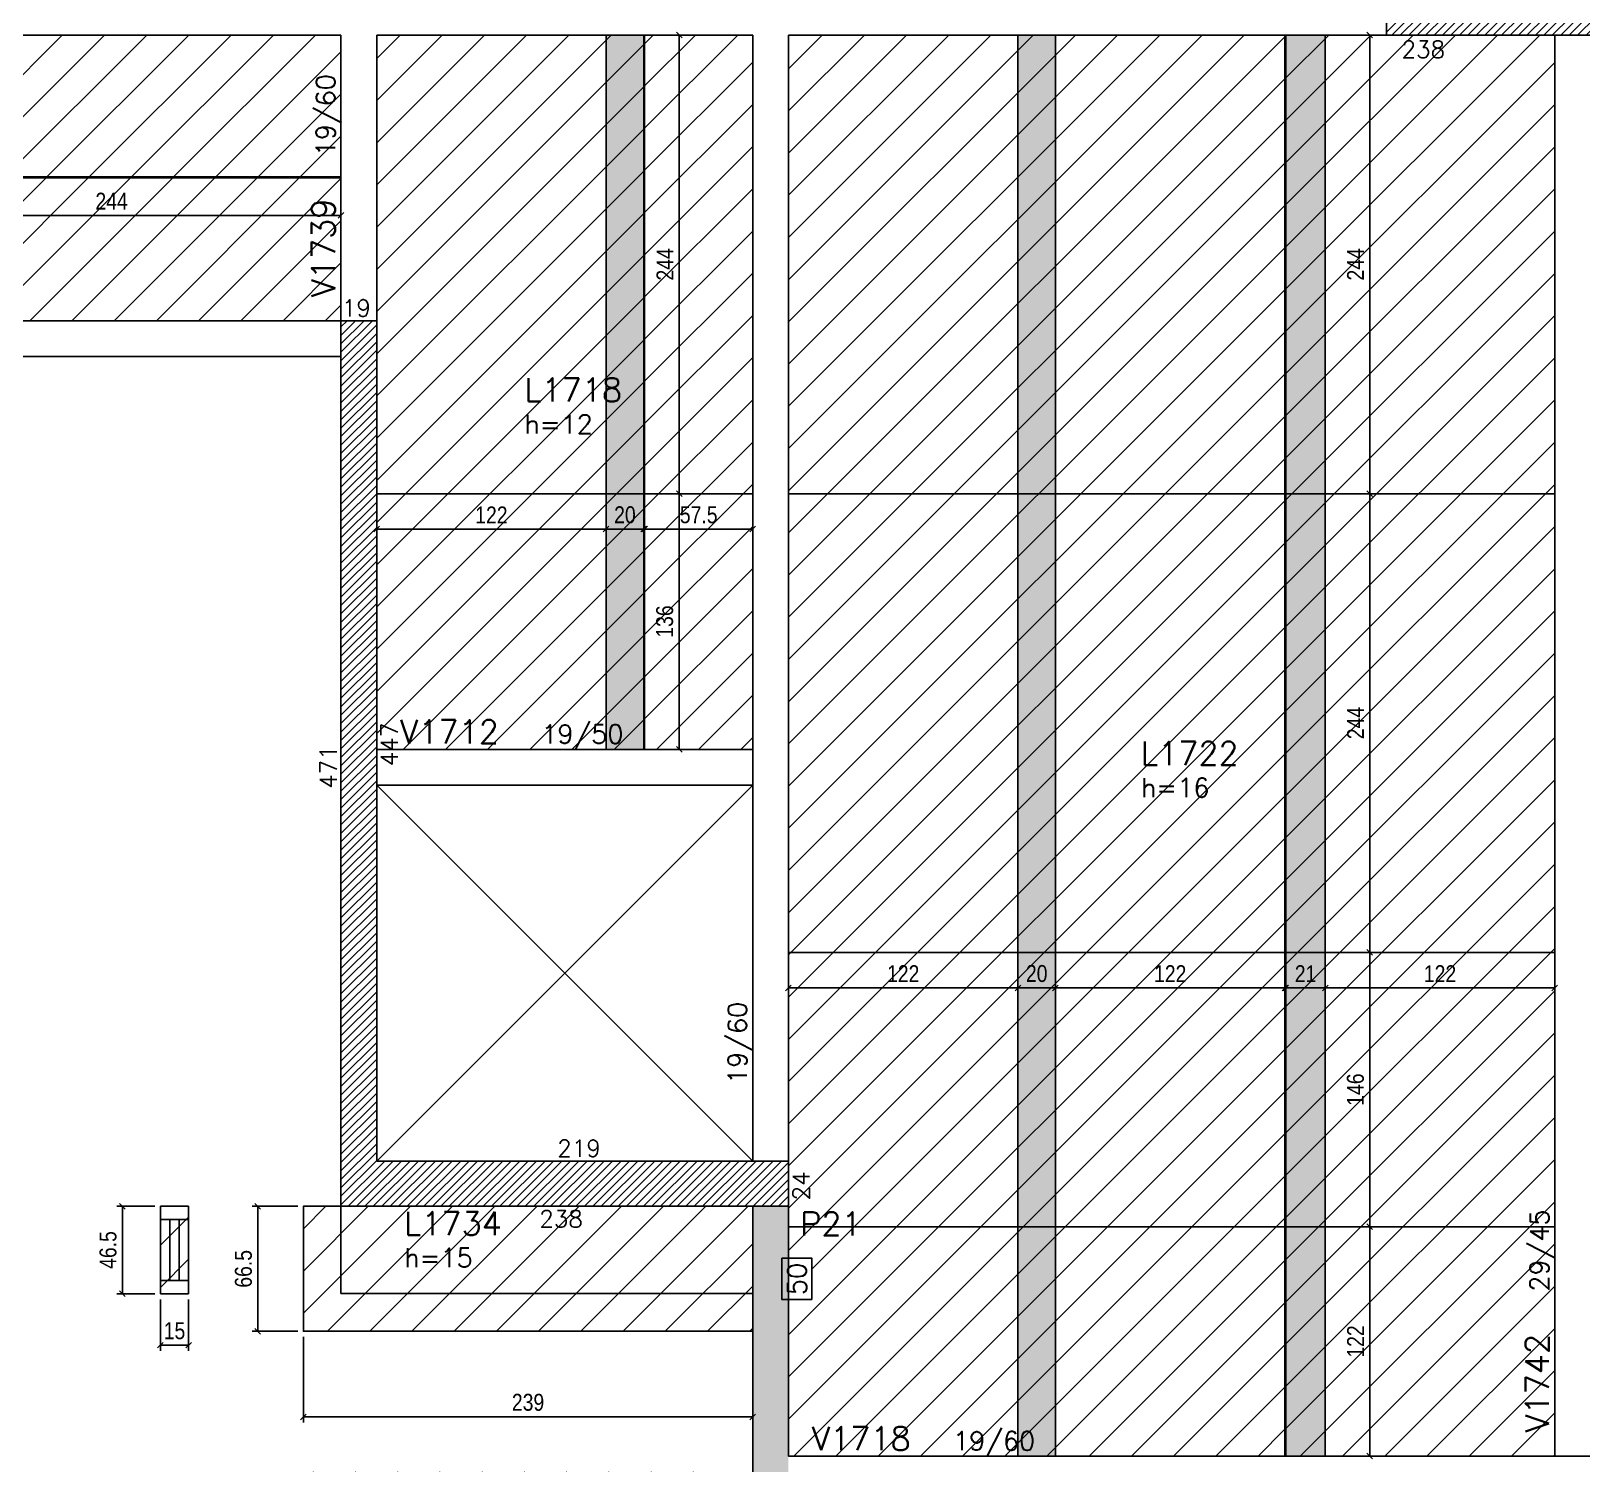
# Model space of a CAD drawing. Extents: x 1860 to 8661, y -614 to 3008.
# Drawn here: x 5566 to 6391, y 624 to 1387 of the extents above; entities that cross this region are included whole.
import ezdxf
from ezdxf.enums import TextEntityAlignment as Align

# ---------------------------------------------------------------- set-up
doc = ezdxf.new("R2010")
doc.units = 0
for name, color, linetype in [('COTA', 241, 'Continuous'), ('F-DESNIVEL-1', 254, 'Continuous'), ('F-LAJES', 3, 'Continuous'), ('F-LAJES-DIM', 2, 'Continuous'), ('F-LAJES-NOME', 4, 'Continuous'), ('F-PILARES-DIM', 172, 'Continuous'), ('F-PILARES-HACH', 174, 'Continuous'), ('F-PILARES-NOME', 170, 'Continuous'), ('F-PILARES-S', 170, 'Continuous'), ('F-VIGAS', 3, 'Continuous'), ('F-VIGAS-DIM', 2, 'Continuous'), ('F-VIGAS-NOME', 4, 'Continuous'), ('F-VÃO', 1, 'Continuous'), ('Painéis', 200, 'Continuous'), ('SARR_2.2x7', 40, 'Continuous')]:
    doc.layers.add(name, color=color, linetype=linetype)
doc.layers.add('Hachura', color=251, linetype='Continuous', lineweight=9)
doc.styles.add('COTA TECNICA-50', font='techl___.ttf', dxfattribs={"height": 9})
doc.styles.add('MCP', font='romans.shx')
doc.dimstyles.new('COTA PAINEL-50', dxfattribs={"dimtxt": 9, "dimasz": 3, "dimexe": 3, "dimexo": 3, "dimgap": 3, "dimtad": 1, "dimdec": 1, "dimzin": 12, "dimdsep": 46, "dimtxsty": 'COTA TECNICA-50', "dimblk1": 'OBLIQUE', "dimblk2": 'OBLIQUE', "dimsah": 1, "dimcen": 0.9, "dimclrd": 4, "dimclre": 4, "dimclrt": 240, "dimadec": 1, "dimazin": 3, "dimtfac": 1, "dimtdec": 1, "dimtmove": 0, "dimatfit": 3, "dimfxl": 1, "dimtolj": 1, "dimtzin": 12, "dimarcsym": 0})

# ---------------------------------------------------------------- blocks, each defined once
blk = doc.blocks.new('*U36')
at = {"layer": 'F-VIGAS-DIM', "color": 1}
blk.add_lwpolyline([(0, 0), (22, 0), (22, 16), (0, 16)], close=True, dxfattribs=at)
at = {"layer": 'F-VIGAS-DIM', "style": 'MCP'}
blk.add_attdef('DIM', text='', height=10, dxfattribs=at).set_placement((11, 8), align=Align.MIDDLE_CENTER)
blk = doc.blocks.new('_Oblique')
at = {"color": 0, "linetype": 'ByBlock', "lineweight": -2}
blk.add_line((-0.5, -0.5), (0.5, 0.5), dxfattribs=at)
blk = doc.blocks.new('*D1177')
at = {"layer": 'COTA', "color": 4, "lineweight": -2, "transparency": 16777216}
for p, q in [((5749.87, 1137.39), (5749.87, 1118.54)), ((5871.87, 1137.39), (5871.87, 1118.54)), ((5749.87, 1121.54), (5871.87, 1121.54))]:
    blk.add_line(p, q, dxfattribs=at)
at = {"layer": 'Defpoints', "color": 0, "transparency": 16777216}
for p in [(5749.87, 1140.39), (5871.87, 1140.39), (5871.87, 1121.54)]:
    blk.add_point(p, dxfattribs=at)
at = {"layer": 'COTA', "color": 4, "lineweight": -2, "transparency": 16777216, "xscale": 3, "yscale": 3, "zscale": 3, "rotation": 180}
blk.add_blockref('_Oblique', (5749.87, 1121.54), dxfattribs=at)
at = {"layer": 'COTA', "color": 4, "lineweight": -2, "transparency": 16777216, "xscale": 3, "yscale": 3, "zscale": 3}
blk.add_blockref('_Oblique', (5871.87, 1121.54), dxfattribs=at)
at = {"layer": 'COTA', "color": 240, "transparency": 16777216, "insert": (5810.87, 1129.09), "char_height": 9, "attachment_point": 5, "style": 'COTA TECNICA-50'}
blk.add_mtext('\\A1;122', dxfattribs=at)
blk = doc.blocks.new('*D1178')
at = {"layer": 'COTA', "color": 4, "lineweight": -2, "transparency": 16777216}
for p, q in [((5871.87, 1137.39), (5871.87, 1118.54)), ((5891.87, 1137.39), (5891.87, 1118.54)), ((5871.87, 1121.54), (5891.87, 1121.54))]:
    blk.add_line(p, q, dxfattribs=at)
at = {"layer": 'Defpoints', "color": 0, "transparency": 16777216}
for p in [(5871.87, 1140.39), (5891.87, 1140.39), (5891.87, 1121.54)]:
    blk.add_point(p, dxfattribs=at)
at = {"layer": 'COTA', "color": 4, "lineweight": -2, "transparency": 16777216, "xscale": 3, "yscale": 3, "zscale": 3, "rotation": 180}
blk.add_blockref('_Oblique', (5871.87, 1121.54), dxfattribs=at)
at = {"layer": 'COTA', "color": 4, "lineweight": -2, "transparency": 16777216, "xscale": 3, "yscale": 3, "zscale": 3}
blk.add_blockref('_Oblique', (5891.87, 1121.54), dxfattribs=at)
at = {"layer": 'COTA', "color": 240, "transparency": 16777216, "insert": (5881.87, 1129.13), "char_height": 9, "attachment_point": 5, "style": 'COTA TECNICA-50'}
blk.add_mtext('\\A1;20', dxfattribs=at)
blk = doc.blocks.new('*D1179')
at = {"layer": 'COTA', "color": 4, "lineweight": -2, "transparency": 16777216}
for p, q in [((5892.37, 1137.39), (5892.37, 1118.54)), ((5949.87, 1137.39), (5949.87, 1118.54)), ((5892.37, 1121.54), (5949.87, 1121.54))]:
    blk.add_line(p, q, dxfattribs=at)
at = {"layer": 'Defpoints', "color": 0, "transparency": 16777216}
for p in [(5892.37, 1140.39), (5949.87, 1140.39), (5949.87, 1121.54)]:
    blk.add_point(p, dxfattribs=at)
at = {"layer": 'COTA', "color": 4, "lineweight": -2, "transparency": 16777216, "xscale": 3, "yscale": 3, "zscale": 3, "rotation": 180}
blk.add_blockref('_Oblique', (5892.37, 1121.54), dxfattribs=at)
at = {"layer": 'COTA', "color": 4, "lineweight": -2, "transparency": 16777216, "xscale": 3, "yscale": 3, "zscale": 3}
blk.add_blockref('_Oblique', (5949.87, 1121.54), dxfattribs=at)
at = {"layer": 'COTA', "color": 240, "transparency": 16777216, "insert": (5921.12, 1129.14), "char_height": 9, "attachment_point": 5, "style": 'COTA TECNICA-50'}
blk.add_mtext('\\A1;57.5', dxfattribs=at)
blk = doc.blocks.new('*D1180')
at = {"layer": 'COTA', "color": 4, "lineweight": -2, "transparency": 16777216}
for p, q in [((5895.37, 1140.39), (5913.75, 1140.39)), ((5910.75, 1004.39), (5910.75, 1140.39)), ((5895.37, 1004.39), (5913.75, 1004.39))]:
    blk.add_line(p, q, dxfattribs=at)
at = {"layer": 'Defpoints', "color": 0, "transparency": 16777216}
for p in [(5892.37, 1140.39), (5910.75, 1140.39), (5892.37, 1004.39)]:
    blk.add_point(p, dxfattribs=at)
at = {"layer": 'COTA', "color": 4, "lineweight": -2, "transparency": 16777216, "xscale": 3, "yscale": 3, "zscale": 3}
for p, rotation in [((5910.75, 1140.39), 90), ((5910.75, 1004.39), 270)]:
    blk.add_blockref('_Oblique', p, dxfattribs=dict(at, rotation=rotation))
at = {"layer": 'COTA', "color": 240, "transparency": 16777216, "insert": (5903.05, 1072.39), "char_height": 9, "attachment_point": 5, "rotation": 90, "style": 'COTA TECNICA-50'}
blk.add_mtext('\\A1;136', dxfattribs=at)
blk = doc.blocks.new('*D1181')
at = {"layer": 'COTA', "color": 4, "lineweight": -2, "transparency": 16777216}
for p, q in [((5895.37, 1384.39), (5913.75, 1384.39)), ((5910.75, 1140.39), (5910.75, 1384.39)), ((5895.37, 1140.39), (5913.75, 1140.39))]:
    blk.add_line(p, q, dxfattribs=at)
at = {"layer": 'Defpoints', "color": 0, "transparency": 16777216}
for p in [(5892.37, 1384.39), (5910.75, 1384.39), (5892.37, 1140.39)]:
    blk.add_point(p, dxfattribs=at)
at = {"layer": 'COTA', "color": 4, "lineweight": -2, "transparency": 16777216, "xscale": 3, "yscale": 3, "zscale": 3}
for p, rotation in [((5910.75, 1384.39), 90), ((5910.75, 1140.39), 270)]:
    blk.add_blockref('_Oblique', p, dxfattribs=dict(at, rotation=rotation))
at = {"layer": 'COTA', "color": 240, "transparency": 16777216, "insert": (5903.18, 1262.39), "char_height": 9, "attachment_point": 5, "rotation": 90, "style": 'COTA TECNICA-50'}
blk.add_mtext('\\A1;244', dxfattribs=at)
blk = doc.blocks.new('*D1190')
at = {"layer": 'COTA', "color": 4, "lineweight": -2, "transparency": 16777216}
for p, q in [((5968.87, 893.39), (5968.87, 874.49)), ((6090.87, 893.39), (6090.87, 874.49)), ((5968.87, 877.49), (6090.87, 877.49))]:
    blk.add_line(p, q, dxfattribs=at)
at = {"layer": 'Defpoints', "color": 0, "transparency": 16777216}
for p in [(5968.87, 896.39), (6090.87, 896.39), (6090.87, 877.49)]:
    blk.add_point(p, dxfattribs=at)
at = {"layer": 'COTA', "color": 4, "lineweight": -2, "transparency": 16777216, "xscale": 3, "yscale": 3, "zscale": 3, "rotation": 180}
blk.add_blockref('_Oblique', (5968.87, 877.49), dxfattribs=at)
at = {"layer": 'COTA', "color": 4, "lineweight": -2, "transparency": 16777216, "xscale": 3, "yscale": 3, "zscale": 3}
blk.add_blockref('_Oblique', (6090.87, 877.49), dxfattribs=at)
at = {"layer": 'COTA', "color": 240, "transparency": 16777216, "insert": (6029.87, 885.04), "char_height": 9, "attachment_point": 5, "style": 'COTA TECNICA-50'}
blk.add_mtext('\\A1;122', dxfattribs=at)
blk = doc.blocks.new('*D1191')
at = {"layer": 'COTA', "color": 4, "lineweight": -2, "transparency": 16777216}
for p, q in [((6110.87, 893.39), (6110.87, 874.49)), ((6232.87, 893.39), (6232.87, 874.49)), ((6110.87, 877.49), (6232.87, 877.49))]:
    blk.add_line(p, q, dxfattribs=at)
at = {"layer": 'Defpoints', "color": 0, "transparency": 16777216}
for p in [(6110.87, 896.39), (6232.87, 896.39), (6232.87, 877.49)]:
    blk.add_point(p, dxfattribs=at)
at = {"layer": 'COTA', "color": 4, "lineweight": -2, "transparency": 16777216, "xscale": 3, "yscale": 3, "zscale": 3, "rotation": 180}
blk.add_blockref('_Oblique', (6110.87, 877.49), dxfattribs=at)
at = {"layer": 'COTA', "color": 4, "lineweight": -2, "transparency": 16777216, "xscale": 3, "yscale": 3, "zscale": 3}
blk.add_blockref('_Oblique', (6232.87, 877.49), dxfattribs=at)
at = {"layer": 'COTA', "color": 240, "transparency": 16777216, "insert": (6171.87, 885.04), "char_height": 9, "attachment_point": 5, "style": 'COTA TECNICA-50'}
blk.add_mtext('\\A1;122', dxfattribs=at)
blk = doc.blocks.new('*D1192')
at = {"layer": 'COTA', "color": 4, "lineweight": -2, "transparency": 16777216}
for p, q in [((6257.37, 750.39), (6281, 750.39)), ((6278, 628.39), (6278, 750.39)), ((6257.37, 628.39), (6281, 628.39))]:
    blk.add_line(p, q, dxfattribs=at)
at = {"layer": 'Defpoints', "color": 0, "transparency": 16777216}
for p in [(6254.37, 750.39), (6278, 750.39), (6254.37, 628.39)]:
    blk.add_point(p, dxfattribs=at)
at = {"layer": 'COTA', "color": 4, "lineweight": -2, "transparency": 16777216, "xscale": 3, "yscale": 3, "zscale": 3}
for p, rotation in [((6278, 750.39), 90), ((6278, 628.39), 270)]:
    blk.add_blockref('_Oblique', p, dxfattribs=dict(at, rotation=rotation))
at = {"layer": 'COTA', "color": 240, "transparency": 16777216, "insert": (6270.45, 689.39), "char_height": 9, "attachment_point": 5, "rotation": 90, "style": 'COTA TECNICA-50'}
blk.add_mtext('\\A1;122', dxfattribs=at)
blk = doc.blocks.new('*D1193')
at = {"layer": 'COTA', "color": 4, "lineweight": -2, "transparency": 16777216}
for p, q in [((6257.37, 896.39), (6281, 896.39)), ((6278, 750.39), (6278, 896.39)), ((6257.37, 750.39), (6281, 750.39))]:
    blk.add_line(p, q, dxfattribs=at)
at = {"layer": 'Defpoints', "color": 0, "transparency": 16777216}
for p in [(6254.37, 896.39), (6278, 896.39), (6254.37, 750.39)]:
    blk.add_point(p, dxfattribs=at)
at = {"layer": 'COTA', "color": 4, "lineweight": -2, "transparency": 16777216, "xscale": 3, "yscale": 3, "zscale": 3}
for p, rotation in [((6278, 896.39), 90), ((6278, 750.39), 270)]:
    blk.add_blockref('_Oblique', p, dxfattribs=dict(at, rotation=rotation))
at = {"layer": 'COTA', "color": 240, "transparency": 16777216, "insert": (6270.41, 823.39), "char_height": 9, "attachment_point": 5, "rotation": 90, "style": 'COTA TECNICA-50'}
blk.add_mtext('\\A1;146', dxfattribs=at)
blk = doc.blocks.new('*D1194')
at = {"layer": 'COTA', "color": 4, "lineweight": -2, "transparency": 16777216}
for p, q in [((6257.37, 1140.39), (6281, 1140.39)), ((6278, 896.39), (6278, 1140.39)), ((6257.37, 896.39), (6281, 896.39))]:
    blk.add_line(p, q, dxfattribs=at)
at = {"layer": 'Defpoints', "color": 0, "transparency": 16777216}
for p in [(6254.37, 1140.39), (6278, 1140.39), (6254.37, 896.39)]:
    blk.add_point(p, dxfattribs=at)
at = {"layer": 'COTA', "color": 4, "lineweight": -2, "transparency": 16777216, "xscale": 3, "yscale": 3, "zscale": 3}
for p, rotation in [((6278, 1140.39), 90), ((6278, 896.39), 270)]:
    blk.add_blockref('_Oblique', p, dxfattribs=dict(at, rotation=rotation))
at = {"layer": 'COTA', "color": 240, "transparency": 16777216, "insert": (6270.44, 1018.39), "char_height": 9, "attachment_point": 5, "rotation": 90, "style": 'COTA TECNICA-50'}
blk.add_mtext('\\A1;244', dxfattribs=at)
blk = doc.blocks.new('*D1182')
at = {"layer": 'COTA', "color": 4, "lineweight": -2, "transparency": 16777216}
for p, q in [((6233.37, 893.39), (6233.37, 874.49)), ((6254.37, 893.39), (6254.37, 874.49)), ((6233.37, 877.49), (6254.37, 877.49))]:
    blk.add_line(p, q, dxfattribs=at)
at = {"layer": 'Defpoints', "color": 0, "transparency": 16777216}
for p in [(6233.37, 896.39), (6254.37, 896.39), (6254.37, 877.49)]:
    blk.add_point(p, dxfattribs=at)
at = {"layer": 'COTA', "color": 4, "lineweight": -2, "transparency": 16777216, "xscale": 3, "yscale": 3, "zscale": 3, "rotation": 180}
blk.add_blockref('_Oblique', (6233.37, 877.49), dxfattribs=at)
at = {"layer": 'COTA', "color": 4, "lineweight": -2, "transparency": 16777216, "xscale": 3, "yscale": 3, "zscale": 3}
blk.add_blockref('_Oblique', (6254.37, 877.49), dxfattribs=at)
at = {"layer": 'COTA', "color": 240, "transparency": 16777216, "insert": (6243.87, 885.04), "char_height": 9, "attachment_point": 5, "style": 'COTA TECNICA-50'}
blk.add_mtext('\\A1;21', dxfattribs=at)
blk = doc.blocks.new('*D1196')
at = {"layer": 'COTA', "color": 4, "lineweight": -2, "transparency": 16777216}
for p, q in [((6254.37, 893.39), (6254.37, 874.49)), ((6376.37, 893.39), (6376.37, 874.49)), ((6254.37, 877.49), (6376.37, 877.49))]:
    blk.add_line(p, q, dxfattribs=at)
at = {"layer": 'Defpoints', "color": 0, "transparency": 16777216}
for p in [(6254.37, 896.39), (6376.37, 896.39), (6376.37, 877.49)]:
    blk.add_point(p, dxfattribs=at)
at = {"layer": 'COTA', "color": 4, "lineweight": -2, "transparency": 16777216, "xscale": 3, "yscale": 3, "zscale": 3, "rotation": 180}
blk.add_blockref('_Oblique', (6254.37, 877.49), dxfattribs=at)
at = {"layer": 'COTA', "color": 4, "lineweight": -2, "transparency": 16777216, "xscale": 3, "yscale": 3, "zscale": 3}
blk.add_blockref('_Oblique', (6376.37, 877.49), dxfattribs=at)
at = {"layer": 'COTA', "color": 240, "transparency": 16777216, "insert": (6315.37, 885.04), "char_height": 9, "attachment_point": 5, "style": 'COTA TECNICA-50'}
blk.add_mtext('\\A1;122', dxfattribs=at)
blk = doc.blocks.new('*D1197')
at = {"layer": 'COTA', "color": 4, "lineweight": -2, "transparency": 16777216}
for p, q in [((6090.87, 893.39), (6090.87, 874.49)), ((6110.87, 893.39), (6110.87, 874.49)), ((6090.87, 877.49), (6110.87, 877.49))]:
    blk.add_line(p, q, dxfattribs=at)
at = {"layer": 'Defpoints', "color": 0, "transparency": 16777216}
for p in [(6090.87, 896.39), (6110.87, 896.39), (6110.87, 877.49)]:
    blk.add_point(p, dxfattribs=at)
at = {"layer": 'COTA', "color": 4, "lineweight": -2, "transparency": 16777216, "xscale": 3, "yscale": 3, "zscale": 3, "rotation": 180}
blk.add_blockref('_Oblique', (6090.87, 877.49), dxfattribs=at)
at = {"layer": 'COTA', "color": 4, "lineweight": -2, "transparency": 16777216, "xscale": 3, "yscale": 3, "zscale": 3}
blk.add_blockref('_Oblique', (6110.87, 877.49), dxfattribs=at)
at = {"layer": 'COTA', "color": 240, "transparency": 16777216, "insert": (6100.87, 885.08), "char_height": 9, "attachment_point": 5, "style": 'COTA TECNICA-50'}
blk.add_mtext('\\A1;20', dxfattribs=at)
blk = doc.blocks.new('*D1203')
at = {"layer": 'COTA', "color": 4, "lineweight": -2, "transparency": 16777216}
for p, q in [((6257.37, 1384.39), (6281, 1384.39)), ((6278, 1140.39), (6278, 1384.39)), ((6257.37, 1140.39), (6281, 1140.39))]:
    blk.add_line(p, q, dxfattribs=at)
at = {"layer": 'Defpoints', "color": 0, "transparency": 16777216}
for p in [(6254.37, 1384.39), (6278, 1384.39), (6254.37, 1140.39)]:
    blk.add_point(p, dxfattribs=at)
at = {"layer": 'COTA', "color": 4, "lineweight": -2, "transparency": 16777216, "xscale": 3, "yscale": 3, "zscale": 3}
for p, rotation in [((6278, 1384.39), 90), ((6278, 1140.39), 270)]:
    blk.add_blockref('_Oblique', p, dxfattribs=dict(at, rotation=rotation))
at = {"layer": 'COTA', "color": 240, "transparency": 16777216, "insert": (6270.44, 1262.39), "char_height": 9, "attachment_point": 5, "rotation": 90, "style": 'COTA TECNICA-50'}
blk.add_mtext('\\A1;244', dxfattribs=at)
blk = doc.blocks.new('*D1240')
at = {"layer": 'COTA', "color": 4, "lineweight": -2, "transparency": 16777216}
blk.add_line((5486.87, 1288.46), (5730.87, 1288.46), dxfattribs=at)
at = {"layer": 'Defpoints', "color": 0, "transparency": 16777216}
for p in [(5486.87, 1288.46), (5730.87, 1288.46), (5730.87, 1288.46)]:
    blk.add_point(p, dxfattribs=at)
at = {"layer": 'COTA', "color": 4, "lineweight": -2, "transparency": 16777216, "xscale": 3, "yscale": 3, "zscale": 3, "rotation": 180}
blk.add_blockref('_Oblique', (5486.87, 1288.46), dxfattribs=at)
at = {"layer": 'COTA', "color": 4, "lineweight": -2, "transparency": 16777216, "xscale": 3, "yscale": 3, "zscale": 3}
blk.add_blockref('_Oblique', (5730.87, 1288.46), dxfattribs=at)
at = {"layer": 'COTA', "color": 240, "transparency": 16777216, "insert": (5608.87, 1296.02), "char_height": 9, "attachment_point": 5, "style": 'COTA TECNICA-50'}
blk.add_mtext('\\A1;244', dxfattribs=at)
blk = doc.blocks.new('*D1367')
at = {"layer": 'COTA', "color": 4, "lineweight": -2, "transparency": 16777216}
for p, q in [((5710.87, 691.79), (5710.87, 646.26)), ((5949.87, 691.79), (5949.87, 646.26)), ((5710.87, 649.26), (5949.87, 649.26))]:
    blk.add_line(p, q, dxfattribs=at)
at = {"layer": 'Defpoints', "color": 0, "transparency": 16777216}
for p in [(5710.87, 694.79), (5949.87, 694.79), (5949.87, 649.26)]:
    blk.add_point(p, dxfattribs=at)
at = {"layer": 'COTA', "color": 4, "lineweight": -2, "transparency": 16777216, "xscale": 3, "yscale": 3, "zscale": 3, "rotation": 180}
blk.add_blockref('_Oblique', (5710.87, 649.26), dxfattribs=at)
at = {"layer": 'COTA', "color": 4, "lineweight": -2, "transparency": 16777216, "xscale": 3, "yscale": 3, "zscale": 3}
blk.add_blockref('_Oblique', (5949.87, 649.26), dxfattribs=at)
at = {"layer": 'COTA', "color": 240, "transparency": 16777216, "insert": (5830.37, 656.98), "char_height": 9, "attachment_point": 5, "style": 'COTA TECNICA-50'}
blk.add_mtext('\\A1;239', dxfattribs=at)
blk = doc.blocks.new('*D1368')
at = {"layer": 'COTA', "color": 4, "lineweight": -2, "transparency": 16777216}
for p, q in [((5707.87, 761.29), (5683.61, 761.29)), ((5686.61, 694.79), (5686.61, 761.29)), ((5707.87, 694.79), (5683.61, 694.79))]:
    blk.add_line(p, q, dxfattribs=at)
at = {"layer": 'Defpoints', "color": 0, "transparency": 16777216}
for p in [(5686.61, 761.29), (5710.87, 761.29), (5710.87, 694.79)]:
    blk.add_point(p, dxfattribs=at)
at = {"layer": 'COTA', "color": 4, "lineweight": -2, "transparency": 16777216, "xscale": 3, "yscale": 3, "zscale": 3}
for p, rotation in [((5686.61, 761.29), 90), ((5686.61, 694.79), 270)]:
    blk.add_blockref('_Oblique', p, dxfattribs=dict(at, rotation=rotation))
at = {"layer": 'COTA', "color": 240, "transparency": 16777216, "insert": (5679.02, 728.04), "char_height": 9, "attachment_point": 5, "rotation": 90, "style": 'COTA TECNICA-50'}
blk.add_mtext('\\A1;66.5', dxfattribs=at)
blk = doc.blocks.new('*D1371')
at = {"layer": 'COTA', "color": 4, "lineweight": -2, "transparency": 16777216}
for p, q in [((5631.83, 761.29), (5611.61, 761.29)), ((5614.61, 714.79), (5614.61, 761.29)), ((5631.83, 714.79), (5611.61, 714.79))]:
    blk.add_line(p, q, dxfattribs=at)
at = {"layer": 'Defpoints', "color": 0, "transparency": 16777216}
for p in [(5614.61, 761.29), (5634.83, 761.29), (5634.83, 714.79)]:
    blk.add_point(p, dxfattribs=at)
at = {"layer": 'COTA', "color": 4, "lineweight": -2, "transparency": 16777216, "xscale": 3, "yscale": 3, "zscale": 3}
for p, rotation in [((5614.61, 761.29), 90), ((5614.61, 714.79), 270)]:
    blk.add_blockref('_Oblique', p, dxfattribs=dict(at, rotation=rotation))
at = {"layer": 'COTA', "color": 240, "transparency": 16777216, "insert": (5607.02, 738.04), "char_height": 9, "attachment_point": 5, "rotation": 90, "style": 'COTA TECNICA-50'}
blk.add_mtext('\\A1;46.5', dxfattribs=at)
blk = doc.blocks.new('*D1372')
at = {"layer": 'COTA', "color": 4, "lineweight": -2, "transparency": 16777216}
for p, q in [((5634.83, 711.79), (5634.83, 684.43)), ((5649.83, 711.79), (5649.83, 684.43)), ((5649.83, 687.43), (5634.83, 687.43))]:
    blk.add_line(p, q, dxfattribs=at)
at = {"layer": 'Defpoints', "color": 0, "transparency": 16777216}
for p in [(5634.83, 714.79), (5649.83, 714.79), (5634.83, 687.43)]:
    blk.add_point(p, dxfattribs=at)
at = {"layer": 'COTA', "color": 4, "lineweight": -2, "transparency": 16777216, "xscale": 3, "yscale": 3, "zscale": 3, "rotation": 180}
blk.add_blockref('_Oblique', (5634.83, 687.43), dxfattribs=at)
at = {"layer": 'COTA', "color": 4, "lineweight": -2, "transparency": 16777216, "xscale": 3, "yscale": 3, "zscale": 3}
blk.add_blockref('_Oblique', (5649.83, 687.43), dxfattribs=at)
at = {"layer": 'COTA', "color": 240, "transparency": 16777216, "insert": (5642.33, 695.03), "char_height": 9, "attachment_point": 5, "style": 'COTA TECNICA-50'}
blk.add_mtext('\\A1;15', dxfattribs=at)

msp = doc.modelspace()

# ---------------------------------------------------------------- hatches: boundary and pattern name
at = {"layer": 'F-PILARES-HACH', "linetype": 'Continuous'}
h = msp.add_hatch(dxfattribs=at)
h.set_pattern_fill('ANSI31', color=256, style=0)
h.set_pattern_definition([(45, (4454.8736, 10738.8875), (-2.245064, 2.245064), [])])
h.paths.add_polyline_path([(6524.87, 1384.39), (6524.87, 1622.39), (6286.87, 1622.39), (6286.87, 1603.39), (6505.87, 1603.39), (6505.87, 1403.39), (6286.87, 1403.39), (6286.87, 1384.39)], flags=16)
h = msp.add_hatch(dxfattribs=at)
h.set_pattern_fill('ANSI31', color=256, style=0)
h.set_pattern_definition([(45, (4454.8736, 738.8875), (-2.245064, 2.245064), [])])
h.paths.add_polyline_path([(5730.87, 761.39), (5968.87, 761.39), (5968.87, 785.39), (5749.87, 785.39), (5749.87, 1232.39), (5730.87, 1232.39)], flags=16)
at = {"layer": 'Hachura', "linetype": 'ByBlock'}
h = msp.add_hatch(dxfattribs=at)
h.set_pattern_fill('ANSI31', color=256, scale=5)
h.paths.add_polyline_path([(5634.83, 714.79), (5649.83, 714.79), (5649.83, 761.29), (5634.83, 761.29)])
h.paths.add_polyline_path([(5949.87, 694.79), (5949.87, 761.29), (5710.87, 761.29), (5710.87, 694.79)])
h.paths.add_polyline_path([(5938.58, 605.04), (5938.58, 620.04), (5708.58, 620.04), (5708.58, 605.04)])
h.paths.add_polyline_path([(6709.87, -101.64), (6769.87, -101.64), (6769.87, 142.36), (6709.87, 142.36)])
h.paths.add_polyline_path([(6709.87, 142.36), (6769.87, 142.36), (6769.87, 386.36), (6709.87, 386.36)])
h.paths.add_polyline_path([(6709.87, 386.36), (6769.87, 386.36), (6769.87, 630.36), (6709.87, 630.36)])
h.paths.add_polyline_path([(6709.87, 630.36), (6769.87, 630.36), (6769.87, 874.36), (6709.87, 874.36)])
h.paths.add_polyline_path([(6709.87, 874.36), (6769.87, 874.36), (6769.87, 1118.36), (6709.87, 1118.36)])
h.paths.add_polyline_path([(6709.87, 1118.36), (6769.87, 1118.36), (6769.87, 1341.36), (6709.87, 1341.36)])
h.paths.add_polyline_path([(5792.87, 2423.29), (5792.87, 2363.29), (6036.87, 2363.29), (6036.87, 2423.29)])
h.paths.add_polyline_path([(6036.87, 2423.29), (6036.87, 2363.29), (6280.87, 2363.29), (6280.87, 2423.29)])
h.paths.add_polyline_path([(6524.87, 2363.29), (6524.87, 2423.29), (6280.87, 2423.29), (6280.87, 2363.29)])
h.paths.add_polyline_path([(6768.87, 2363.29), (6768.87, 2423.29), (6524.87, 2423.29), (6524.87, 2363.29)])
h.paths.add_polyline_path([(7012.87, 2363.29), (7012.87, 2423.29), (6768.87, 2423.29), (6768.87, 2363.29)])
h.paths.add_polyline_path([(7235.87, 2363.29), (7235.87, 2423.29), (7012.87, 2423.29), (7012.87, 2363.29)])
h.paths.add_polyline_path([(6847.43, -116.74), (6862.43, -116.74), (6862.43, 127.26), (6847.43, 127.26)])
h.paths.add_polyline_path([(6847.43, 127.26), (6862.43, 127.26), (6862.43, 371.26), (6847.43, 371.26)])
h.paths.add_polyline_path([(6847.43, 371.26), (6862.43, 371.26), (6862.43, 615.26), (6847.43, 615.26)])
h.paths.add_polyline_path([(6862.43, 859.26), (6847.43, 859.26), (6847.43, 615.26), (6862.43, 615.26)])
h.paths.add_polyline_path([(6862.43, 1103.26), (6847.43, 1103.26), (6847.43, 859.26), (6862.43, 859.26)])
h.paths.add_polyline_path([(6862.43, 1103.26), (6862.43, 1112.26), (6847.43, 1112.26), (6847.43, 1103.26)])
h.paths.add_polyline_path([(6862.43, 1356.26), (6847.43, 1356.26), (6847.43, 1112.26), (6862.43, 1112.26)])
h.paths.add_polyline_path([(7250.87, 2525.66), (7250.87, 2540.66), (7006.87, 2540.66), (7006.87, 2525.66)])
h.paths.add_polyline_path([(6997.87, 2525.66), (7006.87, 2525.66), (7006.87, 2540.66), (6997.87, 2540.66)])
h.paths.add_polyline_path([(6997.87, 2525.66), (6997.87, 2540.66), (6753.87, 2540.66), (6753.87, 2525.66)])
h.paths.add_polyline_path([(6753.87, 2525.66), (6753.87, 2540.66), (6509.87, 2540.66), (6509.87, 2525.66)])
h.paths.add_polyline_path([(6265.87, 2540.66), (6265.87, 2525.66), (6509.87, 2525.66), (6509.87, 2540.66)])
h.paths.add_polyline_path([(6021.87, 2540.66), (6021.87, 2525.66), (6265.87, 2525.66), (6265.87, 2540.66)])
h.paths.add_polyline_path([(5777.87, 2540.66), (5777.87, 2525.66), (6021.87, 2525.66), (6021.87, 2540.66)])
h = msp.add_hatch(dxfattribs=at)
h.set_pattern_fill('ANSI31', color=256, scale=5)
h.paths.add_polyline_path([(5486.87, 1308.39), (5486.87, 1232.39), (5730.87, 1232.39), (5730.87, 1308.39)])
h.paths.add_polyline_path([(5730.87, 1308.89), (5730.87, 1384.39), (5486.87, 1384.39), (5486.87, 1308.89)])
h.paths.add_polyline_path([(5486.87, 1308.89), (5486.87, 1384.39), (5242.87, 1384.39), (5242.87, 1308.89)])
h.paths.add_polyline_path([(5385.87, 1232.39), (5486.87, 1232.39), (5486.87, 1308.39), (5242.87, 1308.39), (5242.87, 1232.39)])
h.paths.add_polyline_path([(4998.87, 1308.39), (4998.87, 1232.39), (5050.87, 1232.39), (5069.87, 1232.39), (5242.87, 1232.39), (5242.87, 1308.39)])
h.paths.add_polyline_path([(5242.87, 1308.89), (5242.87, 1384.39), (5069.87, 1384.39), (5050.87, 1384.39), (4998.87, 1384.39), (4998.87, 1308.89)])
h.paths.add_polyline_path([(4998.87, 1384.39), (4754.87, 1384.39), (4754.87, 1308.89), (4998.87, 1308.89)])
h.paths.add_polyline_path([(4900.37, 1232.39), (4998.87, 1232.39), (4998.87, 1308.39), (4754.87, 1308.39), (4754.87, 1232.39)])
h.paths.add_polyline_path([(4510.87, 1308.39), (4510.87, 1232.39), (4713.87, 1232.39), (4754.87, 1232.39), (4754.87, 1308.39)])
h.paths.add_polyline_path([(4658.87, 1384.39), (4510.87, 1384.39), (4510.87, 1308.89), (4754.87, 1308.89), (4754.87, 1384.39)])
h.paths.add_polyline_path([(4510.87, 1308.89), (4510.87, 1384.39), (4420.87, 1384.39), (4266.87, 1384.39), (4266.87, 1308.89)])
h.paths.add_polyline_path([(4454.87, 1232.39), (4473.87, 1232.39), (4510.87, 1232.39), (4510.87, 1308.39), (4266.87, 1308.39), (4266.87, 1232.39)])
h.paths.add_polyline_path([(4235.87, 1232.39), (4254.87, 1232.39), (4266.87, 1232.39), (4266.87, 1308.39), (4083.87, 1308.39), (4083.87, 1232.39)])
h.paths.add_polyline_path([(4143.37, 1384.39), (4083.87, 1384.39), (4083.87, 1308.89), (4266.87, 1308.89), (4266.87, 1384.39)])
h.paths.add_polyline_path([(4083.87, 1232.39), (4083.87, 1212.39), (4235.87, 1212.39), (4235.87, 1232.39)])
h.paths.add_polyline_path([(4166.87, 1212.39), (4083.87, 1212.39), (4083.87, 1074.39), (4166.87, 1074.39)])
h.paths.add_polyline_path([(4235.87, 1212.39), (4167.37, 1212.39), (4167.37, 1074.39), (4235.87, 1074.39)])
h.paths.add_polyline_path([(4167.37, 952.39), (4235.87, 952.39), (4235.87, 1074.39), (4167.37, 1074.39)])
h.paths.add_polyline_path([(4166.87, 1074.39), (4083.87, 1074.39), (4083.87, 952.39), (4166.87, 952.39)])
h = msp.add_hatch(dxfattribs=at)
h.set_pattern_fill('ANSI31', color=256, scale=5)
h.paths.add_polyline_path([(5749.87, 1232.39), (5749.87, 1140.39), (5871.87, 1140.39), (5871.87, 1384.39), (5749.87, 1384.39)])
h.paths.add_polyline_path([(5871.87, 1140.39), (5749.87, 1140.39), (5749.87, 1004.39), (5871.87, 1004.39)])
h.paths.add_polyline_path([(5871.87, 1004.39), (5891.87, 1004.39), (5891.87, 1140.39), (5871.87, 1140.39)])
h.paths.add_polyline_path([(5871.87, 1140.39), (5891.87, 1140.39), (5891.87, 1384.39), (5871.87, 1384.39)])
h.paths.add_polyline_path([(5949.87, 1384.39), (5892.37, 1384.39), (5892.37, 1140.39), (5949.87, 1140.39)])
h.paths.add_polyline_path([(5892.37, 1004.39), (5949.87, 1004.39), (5949.87, 1140.39), (5892.37, 1140.39)])
h.paths.add_polyline_path([(6090.87, 1384.39), (5968.87, 1384.39), (5968.87, 1140.39), (6090.87, 1140.39)])
h.paths.add_polyline_path([(6090.87, 1140.39), (5968.87, 1140.39), (5968.87, 994.89), (5968.87, 896.39), (6090.87, 896.39)])
h.paths.add_polyline_path([(6110.87, 1140.39), (6090.87, 1140.39), (6090.87, 896.39), (6110.87, 896.39)])
h.paths.add_polyline_path([(6090.87, 1140.39), (6110.87, 1140.39), (6110.87, 1384.39), (6090.87, 1384.39)])
h.paths.add_polyline_path([(6110.87, 1140.39), (6232.87, 1140.39), (6232.87, 1384.39), (6110.87, 1384.39)])
h.paths.add_polyline_path([(6232.87, 1140.39), (6110.87, 1140.39), (6110.87, 896.39), (6232.87, 896.39)])
h.paths.add_polyline_path([(6233.37, 896.39), (6254.37, 896.39), (6254.37, 1140.39), (6233.37, 1140.39)])
h.paths.add_polyline_path([(6233.37, 1140.39), (6254.37, 1140.39), (6254.37, 1384.39), (6233.37, 1384.39)])
h.paths.add_polyline_path([(6254.37, 1140.39), (6376.37, 1140.39), (6376.37, 1384.39), (6286.87, 1384.39), (6254.37, 1384.39)])
h.paths.add_polyline_path([(6376.37, 1140.39), (6254.37, 1140.39), (6254.37, 896.39), (6376.37, 896.39)])
h.paths.add_polyline_path([(6376.37, 896.39), (6254.37, 896.39), (6254.37, 750.39), (6376.37, 750.39)])
h.paths.add_polyline_path([(6254.37, 896.39), (6233.37, 896.39), (6233.37, 750.39), (6254.37, 750.39)])
h.paths.add_polyline_path([(6232.87, 896.39), (6110.87, 896.39), (6110.87, 750.39), (6232.87, 750.39)])
h.paths.add_polyline_path([(6110.87, 896.39), (6090.87, 896.39), (6090.87, 750.39), (6110.87, 750.39)])
h.paths.add_polyline_path([(5968.87, 896.39), (5968.87, 785.39), (5968.87, 761.39), (5968.87, 750.39), (6090.87, 750.39), (6090.87, 896.39)])
h.paths.add_polyline_path([(5981.37, 711.64), (5968.87, 711.64), (5968.87, 628.39), (6090.87, 628.39), (6090.87, 750.39), (5968.87, 750.39), (5968.87, 733.64), (5981.37, 733.64)])
h.paths.add_polyline_path([(6090.87, 628.39), (6110.87, 628.39), (6110.87, 750.39), (6090.87, 750.39)])
h.paths.add_polyline_path([(6232.87, 750.39), (6110.87, 750.39), (6110.87, 628.39), (6232.87, 628.39)])
h.paths.add_polyline_path([(6233.37, 628.39), (6254.37, 628.39), (6254.37, 750.39), (6233.37, 750.39)])
h.paths.add_polyline_path([(6254.37, 628.39), (6376.37, 628.39), (6376.37, 750.39), (6254.37, 750.39)])
h.paths.add_polyline_path([(6405.37, 734.39), (6405.37, 628.39), (6527.37, 628.39), (6527.37, 734.39)])
h.paths.add_polyline_path([(6527.37, 628.39), (6547.37, 628.39), (6547.37, 734.39), (6527.37, 734.39)])
h.paths.add_polyline_path([(6547.87, 628.39), (6690.87, 628.39), (6690.87, 704.39), (6654.87, 704.39, -0.414214), (6624.87, 734.39), (6547.87, 734.39)])
h.paths.add_polyline_path([(6568.87, 896.39), (6568.87, 734.39), (6624.87, 734.39, -0.414214), (6654.87, 764.39), (6690.87, 764.39), (6690.87, 896.39)])
h.paths.add_polyline_path([(6547.87, 734.39), (6568.87, 734.39), (6568.87, 896.39), (6547.87, 896.39)])
h.paths.add_polyline_path([(6547.37, 896.39), (6527.37, 896.39), (6527.37, 734.39), (6547.37, 734.39)])
h.paths.add_polyline_path([(6527.37, 896.39), (6405.37, 896.39), (6405.37, 734.39), (6527.37, 734.39)])
h.paths.add_polyline_path([(6527.37, 1140.39), (6405.37, 1140.39), (6405.37, 896.39), (6527.37, 896.39)])
h.paths.add_polyline_path([(6547.37, 1140.39), (6527.37, 1140.39), (6527.37, 896.39), (6547.37, 896.39)])
h.paths.add_polyline_path([(6547.87, 896.39), (6568.87, 896.39), (6568.87, 1140.39), (6547.87, 1140.39)])
h.paths.add_polyline_path([(6568.87, 896.39), (6690.87, 896.39), (6690.87, 1140.39), (6568.87, 1140.39)])
h.paths.add_polyline_path([(6568.87, 1140.39), (6690.87, 1140.39), (6690.87, 1341.36), (6690.87, 1384.39), (6568.87, 1384.39)])
h.paths.add_polyline_path([(6568.87, 1384.39), (6547.87, 1384.39), (6547.87, 1140.39), (6568.87, 1140.39)])
h.paths.add_polyline_path([(6547.37, 1384.39), (6527.37, 1384.39), (6527.37, 1140.39), (6547.37, 1140.39)])
h.paths.add_polyline_path([(6524.87, 1384.39), (6405.37, 1384.39), (6405.37, 1140.39), (6527.37, 1140.39), (6527.37, 1384.39)])
h = msp.add_hatch(color=256, dxfattribs=at)
h.dxf.hatch_style = 1
h.paths.add_polyline_path([(5891.87, 1384.39), (5871.87, 1384.39), (5871.87, 1140.39), (5891.87, 1140.39)])
h.paths.add_polyline_path([(5891.87, 1140.39), (5871.87, 1140.39), (5871.87, 1004.39), (5891.87, 1004.39)])
at = {"layer": 'Hachura'}
h = msp.add_hatch(color=256, dxfattribs=at)
h.dxf.hatch_style = 1
h.paths.add_polyline_path([(6090.87, 1384.39), (6090.87, 1140.39), (6110.87, 1140.39), (6110.87, 1384.39)])
h.paths.add_polyline_path([(6110.87, 1140.39), (6090.87, 1140.39), (6090.87, 896.39), (6110.87, 896.39)])
h.paths.add_polyline_path([(6090.87, 750.39), (6110.87, 750.39), (6110.87, 896.39), (6090.87, 896.39)])
h.paths.add_polyline_path([(6110.87, 628.39), (6110.87, 750.39), (6090.87, 750.39), (6090.87, 628.39)])
h.paths.add_polyline_path([(6233.37, 628.39), (6254.37, 628.39), (6254.37, 750.39), (6233.37, 750.39)])
h.paths.add_polyline_path([(6254.37, 750.39), (6254.37, 896.39), (6233.37, 896.39), (6233.37, 750.39)])
h.paths.add_polyline_path([(6254.37, 1140.39), (6233.37, 1140.39), (6233.37, 896.39), (6254.37, 896.39)])
h.paths.add_polyline_path([(6254.37, 1140.39), (6254.37, 1384.39), (6233.37, 1384.39), (6233.37, 1140.39)])

# ---------------------------------------------------------------- linework, layer by layer
at = {"layer": 'F-DESNIVEL-1', "linetype": 'Continuous'}
for points in [[(5968.87, 618.89), (5968.87, 761.29), (5949.87, 761.29)], [(5968.87, 618.89), (5949.87, 761.29), (5949.87, 618.89)]]:
    msp.add_solid(points, dxfattribs=at)
at = {"layer": 'F-LAJES', "linetype": 'Continuous'}
for p, q in [((5730.87, 761.39), (5730.87, 714.89)), ((5730.87, 714.89), (5949.87, 714.89))]:
    msp.add_line(p, q, dxfattribs=at)
at = {"layer": 'F-PILARES-S', "linetype": 'Continuous'}
for points in [[(6524.87, 1384.39), (6524.87, 1622.39), (6286.87, 1622.39), (6286.87, 1603.39), (6505.87, 1603.39), (6505.87, 1403.39), (6286.87, 1403.39), (6286.87, 1384.39), (6524.87, 1384.39)], [(5730.87, 761.39), (5968.87, 761.39), (5968.87, 785.39), (5749.87, 785.39), (5749.87, 1232.39), (5730.87, 1232.39), (5730.87, 761.39)]]:
    msp.add_lwpolyline(points, dxfattribs=at)
at = {"layer": 'F-VIGAS'}
for points in [[(5069.87, 1384.39), (5730.87, 1384.39)], [(5730.87, 1384.39), (5730.87, 1232.39)], [(5749.87, 1384.39), (5949.87, 1384.39)], [(5749.87, 1232.39), (5749.87, 1384.39)], [(5949.87, 1384.39), (5949.87, 1004.39)], [(5968.87, 1384.39), (6286.87, 1384.39)], [(5968.87, 994.89), (5968.87, 1384.39)], [(6376.37, 1384.39), (6376.37, 628.39)], [(5730.87, 1232.39), (5385.87, 1232.39)], [(5395.37, 1213.39), (5730.87, 1213.39)], [(5949.87, 1004.39), (5749.87, 1004.39)], [(5949.87, 985.39), (5949.87, 1004.39)], [(5968.87, 785.39), (5968.87, 994.89)], [(5749.87, 985.39), (5949.87, 985.39)], [(5949.87, 985.39), (5949.87, 785.39)], [(5949.87, 761.39), (5949.87, 618.89)], [(5968.87, 628.39), (5968.87, 761.39)], [(6376.37, 628.39), (5968.87, 628.39)], [(6405.37, 628.39), (6376.37, 628.39)]]:
    msp.add_lwpolyline(points, dxfattribs=at)
at = {"layer": 'F-VÃO'}
for p, q in [((5749.87, 785.39), (5949.87, 985.39)), ((5749.87, 985.39), (5949.87, 785.39))]:
    msp.add_line(p, q, dxfattribs=at)
at = {"layer": 'Painéis'}
for p, q in [((5634.83, 714.79), (5634.83, 761.29)), ((5634.83, 761.29), (5649.83, 761.29)), ((5649.83, 761.29), (5649.83, 714.79)), ((5649.83, 714.79), (5634.83, 714.79))]:
    msp.add_line(p, q, dxfattribs=at)
for points in [[(5871.87, 1004.39), (5871.87, 1384.39)], [(5891.87, 1004.39), (5891.87, 1384.39)], [(5892.37, 1004.39), (5892.37, 1384.39)], [(6090.87, 628.39), (6090.87, 1384.39)], [(6110.87, 628.39), (6110.87, 1384.39)], [(6232.87, 1384.39), (6232.87, 628.39)], [(6233.37, 1384.39), (6233.37, 628.39)], [(6254.37, 1384.39), (6254.37, 628.39)], [(4083.87, 1308.89), (5730.87, 1308.89)], [(4083.87, 1308.39), (5730.87, 1308.39)], [(5749.87, 1140.39), (5949.87, 1140.39)], [(6376.37, 1140.39), (5968.87, 1140.39)], [(6376.37, 896.39), (5968.87, 896.39)], [(6376.37, 750.39), (5968.87, 750.39)]]:
    msp.add_lwpolyline(points, dxfattribs=at)
msp.add_lwpolyline([(5949.87, 761.29), (5710.87, 761.29), (5710.87, 694.79), (5949.87, 694.79)], close=True, dxfattribs=at)
at = {"layer": 'SARR_2.2x7'}
for p, q in [((5634.83, 754.29), (5649.83, 754.29)), ((5639.83, 721.79), (5639.83, 754.29)), ((5644.83, 754.29), (5644.83, 721.79)), ((5649.83, 721.79), (5634.83, 721.79))]:
    msp.add_line(p, q, dxfattribs=at)

# ---------------------------------------------------------------- block references
at = {"layer": 'F-VIGAS-DIM', "linetype": 'Continuous', "rotation": 90}
msp.add_blockref('*U36', (5981.37, 711.64), dxfattribs=at).add_auto_attribs({'DIM': '50'})

# ---------------------------------------------------------------- texts
at = {"layer": 'F-LAJES-DIM', "linetype": 'Continuous', "style": 'MCP'}
for s, p in [('h=12', (5828.39, 1172.38)), ('h=16', (6156.32, 979.04)), ('h=15', (5764.5, 728.94))]:
    msp.add_text(s, height=10, dxfattribs=at).set_placement(p)
at = {"layer": 'F-LAJES-NOME', "linetype": 'Continuous', "style": 'MCP'}
for s, p in [('L1718', (5828.39, 1189.38)), ('L1722', (6156.32, 996.04)), ('L1734', (5764.5, 745.94))]:
    msp.add_text(s, height=12.5, dxfattribs=at).set_placement(p)
at = {"layer": 'F-PILARES-DIM', "linetype": 'Continuous', "style": 'MCP'}
for s, p in [('238', (6294.91, 1372.24)), ('19', (5731.37, 1234.64)), ('219', (5845.87, 787.64)), ('238', (5836.37, 750.14))]:
    msp.add_text(s, height=9, dxfattribs=at).set_placement(p)
for s, p in [('447', (5761.12, 995.39)), ('471', (5728.62, 983.39)), ('24', (5980.12, 764.39))]:
    msp.add_text(s, height=9, rotation=90, dxfattribs=at).set_placement(p)
at = {"layer": 'F-PILARES-NOME', "linetype": 'Continuous', "style": 'MCP'}
msp.add_text('P21', height=12.5, dxfattribs=at).set_placement((5975.12, 745.76))
at = {"layer": 'F-VIGAS-DIM', "linetype": 'Continuous', "style": 'MCP'}
for s, p in [('19/60', (5727.75, 1319.89)), ('19/60', (5946.75, 826.39)), ('29/45', (6373.25, 715.89))]:
    msp.add_text(s, height=10, rotation=90, dxfattribs=at).set_placement(p)
for s, p in [('19/50', (5837.37, 1007.51)), ('19/60', (6056.37, 631.51))]:
    msp.add_text(s, height=10, dxfattribs=at).set_placement(p)
at = {"layer": 'F-VIGAS-NOME', "linetype": 'Continuous', "style": 'MCP'}
for s, p in [('V1739', (5727.75, 1244.89)), ('V1742', (6373.25, 640.89))]:
    msp.add_text(s, height=12.5, rotation=90, dxfattribs=at).set_placement(p)
for s, p in [('V1712', (5762.37, 1007.51)), ('V1718', (5981.37, 631.51))]:
    msp.add_text(s, height=12.5, dxfattribs=at).set_placement(p)

# ---------------------------------------------------------------- dimensions: what is measured, and where the dimension line sits
at = {"layer": 'COTA'}
for base, p1, p2, picture, middle in [((5910.75, 1384.39), (5892.37, 1140.39), (5892.37, 1384.39), '*D1181', (5903.18, 1262.39)), ((6278, 1140.39), (6254.37, 896.39), (6254.37, 1140.39), '*D1194', (6270.44, 1018.39)), ((6278, 896.39), (6254.37, 750.39), (6254.37, 896.39), '*D1193', (6270.41, 823.39))]:
    dim = msp.add_linear_dim(base=base, p1=p1, p2=p2, angle=90, dimstyle='COTA PAINEL-50', override={"dimtmove": 1}, dxfattribs=at)
    dim.commit()
    dim.dimension.update_dxf_attribs({"geometry": picture, "text_midpoint": middle})
for base, p1, p2, picture, middle in [((6278, 1384.39), (6254.37, 1140.39), (6254.37, 1384.39), '*D1203', (6270.44, 1262.39)), ((5910.75, 1140.39), (5892.37, 1004.39), (5892.37, 1140.39), '*D1180', (5903.05, 1072.39)), ((5614.61, 761.29), (5634.83, 714.79), (5634.83, 761.29), '*D1371', (5607.02, 738.04)), ((5686.61, 761.29), (5710.87, 694.79), (5710.87, 761.29), '*D1368', (5679.02, 728.04)), ((6278, 750.39), (6254.37, 628.39), (6254.37, 750.39), '*D1192', (6270.45, 689.39))]:
    dim = msp.add_linear_dim(base=base, p1=p1, p2=p2, angle=90, dimstyle='COTA PAINEL-50', dxfattribs=at)
    dim.commit()
    dim.dimension.update_dxf_attribs({"geometry": picture, "text_midpoint": middle})
for base, p1, p2, picture, middle in [((5730.87, 1288.46), (5486.87, 1288.46), (5730.87, 1288.46), '*D1240', (5608.87, 1296.02)), ((5891.87, 1121.54), (5871.87, 1140.39), (5891.87, 1140.39), '*D1178', (5881.87, 1129.13)), ((6232.87, 877.49), (6110.87, 896.39), (6232.87, 896.39), '*D1191', (6171.87, 885.04))]:
    dim = msp.add_linear_dim(base=base, p1=p1, p2=p2, dimstyle='COTA PAINEL-50', override={"dimtmove": 1}, dxfattribs=at)
    dim.commit()
    dim.dimension.update_dxf_attribs({"geometry": picture, "text_midpoint": middle})
for base, p1, p2, picture, middle in [((5871.87, 1121.54), (5749.87, 1140.39), (5871.87, 1140.39), '*D1177', (5810.87, 1129.09)), ((5949.87, 1121.54), (5892.37, 1140.39), (5949.87, 1140.39), '*D1179', (5921.12, 1129.14)), ((6090.87, 877.49), (5968.87, 896.39), (6090.87, 896.39), '*D1190', (6029.87, 885.04)), ((6110.87, 877.49), (6090.87, 896.39), (6110.87, 896.39), '*D1197', (6100.87, 885.08)), ((6254.37, 877.49), (6233.37, 896.39), (6254.37, 896.39), '*D1182', (6243.87, 885.04)), ((6376.37, 877.49), (6254.37, 896.39), (6376.37, 896.39), '*D1196', (6315.37, 885.04)), ((5634.83, 687.43), (5649.83, 714.79), (5634.83, 714.79), '*D1372', (5642.33, 695.03)), ((5949.87, 649.26), (5710.87, 694.79), (5949.87, 694.79), '*D1367', (5830.37, 656.98))]:
    dim = msp.add_linear_dim(base=base, p1=p1, p2=p2, dimstyle='COTA PAINEL-50', dxfattribs=at)
    dim.commit()
    dim.dimension.update_dxf_attribs({"geometry": picture, "text_midpoint": middle})

doc.saveas('drawing.dxf')
